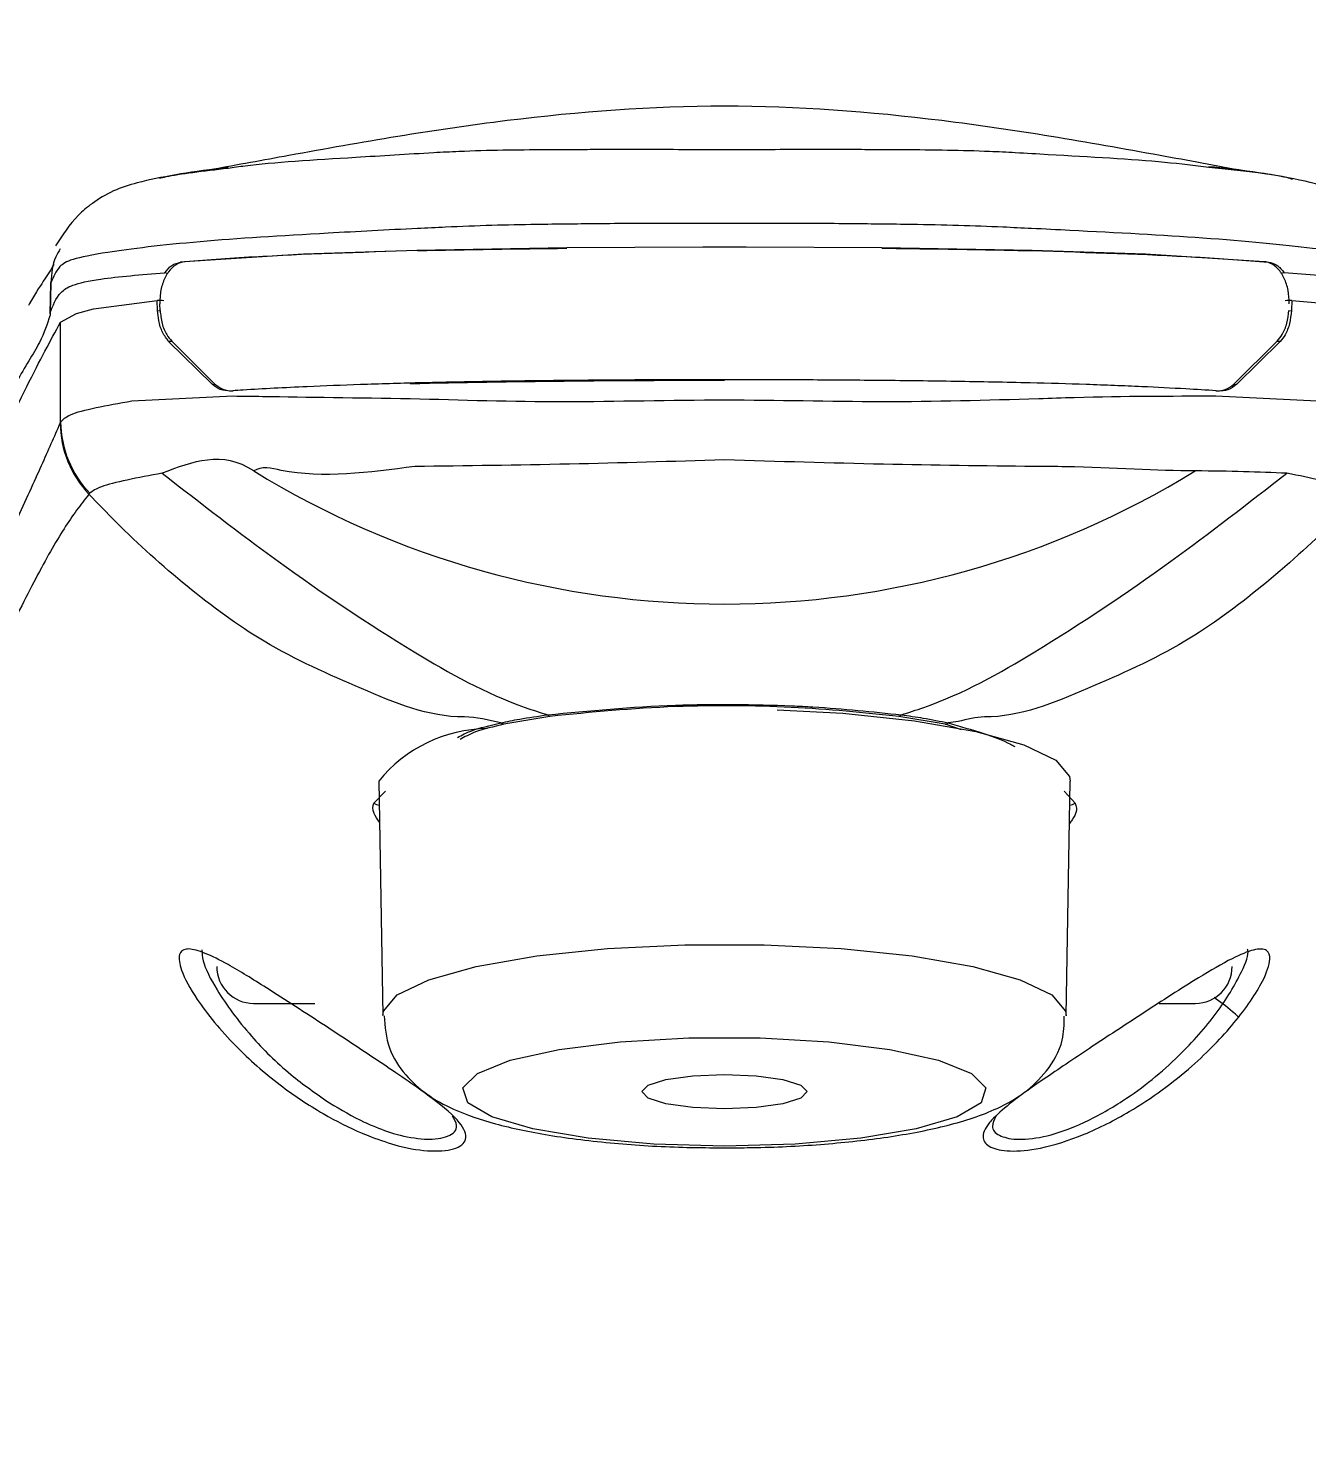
# Model space of a CAD drawing. Header units: inches. Extents: x 4.3 to 18.3, y 1.7 to 16.3.
# Drawn here: x 5.271 to 5.754, y 14.28 to 14.814 of the extents above; entities that cross this region are included whole.
import ezdxf

# ---------------------------------------------------------------- set-up
doc = ezdxf.new("R2010")
doc.units = ezdxf.units.IN
doc.header["$MEASUREMENT"] = 0
doc.header["$PDSIZE"] = -1
doc.layers.add('Dim', color=1, linetype='Continuous')
doc.layers.add('Object', color=4, linetype='Continuous')
doc.styles.get("Standard").update_dxf_attribs({"font": 'romans.shx'})
doc.dimstyles.get("Standard").update_dxf_attribs({"dimtxt": 0.125, "dimasz": 0.18, "dimexe": 0.06, "dimexo": 0.0625, "dimgap": 0.09, "dimtad": 0, "dimtih": 1, "dimtoh": 1, "dimdec": 4, "dimlfac": 2, "dimzin": 4, "dimdsep": 46, "dimlunit": 5, "dimtxsty": 'Standard', "dimcen": 0.09, "dimadec": 0, "dimazin": 1, "dimtfac": 1, "dimtdec": 4, "dimtofl": 0, "dimtmove": 0, "dimatfit": 0, "dimfxl": 0, "dimfrac": 2, "dimtolj": 1, "dimtzin": 0, "dimarcsym": 0})

# ---------------------------------------------------------------- blocks, each defined once
blk = doc.blocks.new('*D21')
at = {"layer": 'Defpoints', "color": 0}
for p in [(4.83915794151013, 15.98488245735655), (4.83915794151013, 13.9653347213156), (6.229041898785383, 13.96533648129527)]:
    blk.add_point(p, dxfattribs=at)
at = {"layer": 'Dim', "color": 0, "lineweight": -2}
for p, q in [((4.83915794151013, 14.0278347213156), (4.83915794151013, 16.04488245735655)), ((6.229041898785383, 14.02783648129527), (6.229041898785383, 16.04488245735655)), ((5.01915794151013, 15.98488245735655), (5.031310036335008, 15.98488245735655)), ((6.049041898785383, 15.98488245735655), (6.044643369668342, 15.98488245735655))]:
    blk.add_line(p, q, dxfattribs=at)
at = {"layer": 'Dim', "color": 0}
for points in [[(5.01915794151013, 16.01488245735655), (5.01915794151013, 15.95488245735655), (4.83915794151013, 15.98488245735655)], [(6.049041898785383, 16.01488245735655), (6.049041898785383, 15.95488245735655), (6.229041898785383, 15.98488245735655)]]:
    blk.add_solid(points, dxfattribs=at)
at = {"layer": 'Dim', "color": 0, "insert": (5.537976703001675, 15.98488245735655), "char_height": 0.125, "attachment_point": 5}
blk.add_mtext('\\A1;2 3/4\\P [70mm]', dxfattribs=at)

msp = doc.modelspace()

# ---------------------------------------------------------------- linework, layer by layer
at = {"layer": 'Object', "color": 4, "linetype": 'Continuous', "lineweight": 15}
for p, q in [((5.417966121735304, 14.73790830314632), (5.417965095080504, 14.73795523593748)), ((5.474456849149604, 14.73958321713091), (5.474456849149604, 14.73957735053201)), ((5.525765756424732, 14.73978561479279), (5.525765756424732, 14.73978972141202)), ((5.542067274774865, 14.73978561479279), (5.542067274774865, 14.73978972141202)), ((5.593296762967441, 14.73958439045068), (5.593296762967441, 14.73957852385179)), ((5.649914208917878, 14.73795288929793), (5.64991318226307, 14.73790536984687)), ((5.37495544526498, 14.72823193492855), (5.330017444392595, 14.7254018876215)), ((5.417706524734193, 14.7296903714139), (5.37495544526498, 14.72823193492855)), ((5.474341790478775, 14.730603214202), (5.417706524734193, 14.7296903714139)), ((5.525732683473457, 14.73090182408577), (5.474341790478775, 14.730603214202)), ((5.542095507782051, 14.73090182408577), (5.525732683473457, 14.73090182408577)), ((5.593406981694187, 14.73060380086189), (5.542095507782051, 14.73090182408577)), ((5.650168672644959, 14.72968978475402), (5.593406981694187, 14.73060380086189)), ((5.69286709938909, 14.72823252158844), (5.650168672644959, 14.72968978475402)), ((5.737801140307212, 14.72540247428139), (5.69286709938909, 14.72823252158844)), ((5.279263297375508, 14.7057112350896), (5.27946466838258, 14.71725142177638)), ((5.279507787884462, 14.7174403262608), (5.279309936836725, 14.70610195057602)), ((5.27946466838258, 14.71725142177638), (5.279464815047554, 14.71725963501483)), ((5.279507787884462, 14.7174403262608), (5.279509987859043, 14.7175752580354)), ((5.279746998454414, 14.72084002032058), (5.279748318439161, 14.7208499935387)), ((5.27981695764624, 14.72132636136899), (5.279823850899945, 14.72137212084038)), ((5.323660397829741, 14.72099431187153), (5.322504091187497, 14.72121900260921)), ((5.745322413420823, 14.72121900260921), (5.744077154472826, 14.72097729873473)), ((5.279263297375508, 14.7057112350896), (5.279257577441584, 14.70565726237976)), ((5.283172945544251, 14.70252039195049), (5.289169342940021, 14.70590307287348)), ((5.289169342940021, 14.70590307287348), (5.295576695588402, 14.7076202263701)), ((5.295576695588402, 14.7076202263701), (5.319654684104094, 14.71080226961087)), ((5.319812495614372, 14.70694146087793), (5.319654684104094, 14.71080226961087)), ((5.319812495614372, 14.70694146087793), (5.320811724071199, 14.70686578175218)), ((5.320787377685782, 14.70702769988169), (5.320693658768434, 14.70954857742696)), ((5.747017053844189, 14.70686636841207), (5.748014082326435, 14.70694146087793)), ((5.748171893836712, 14.71080226961087), (5.748014082326435, 14.70694146087793)), ((5.325050488437967, 14.69523759608197), (5.323988927367878, 14.69531796848683)), ((5.340437844015256, 14.67912146225692), (5.323988927367878, 14.69531796848683)), ((5.325169433730565, 14.69538836767358), (5.341479898644018, 14.67920242132168)), ((5.726335386093922, 14.67920242132168), (5.742657290875215, 14.69538895433347)), ((5.743837650572928, 14.69531796848683), (5.727388660593064, 14.67912146225692)), ((5.743837650572928, 14.69531796848683), (5.742777556152568, 14.69523759608197)), ((5.340437844015256, 14.67912146225692), (5.341756362116953, 14.6790223167356)), ((5.72604476945115, 14.67901997009604), (5.727388660593064, 14.67912146225692)), ((5.310087141295824, 14.67281369512479), (5.348322406265453, 14.67470156664927)), ((5.346995528260322, 14.67665221078193), (5.347178419480883, 14.67663813094458)), ((5.348180581237159, 14.6766481041627), (5.348392952117166, 14.67663226434568)), ((5.719428199219664, 14.67663226434568), (5.719630596881544, 14.67664751750281)), ((5.719504465005301, 14.67470156664927), (5.757739949972382, 14.67281428178468)), ((5.720642805188433, 14.67663871760447), (5.720816823178161, 14.67665162412204)), ((5.283037720439715, 14.66443560524253), (5.283203598523471, 14.66486914690089)), ((5.294212711345267, 14.63800833719925), (5.293875381908791, 14.63766103454466)), ((5.468013930245419, 14.55371587095302), (5.45061931785613, 14.55074678525215)), ((5.617207553414616, 14.55074678525215), (5.599812941025334, 14.55371587095302)), ((5.623404148497691, 14.54857555700103), (5.617207553414616, 14.55074678525215)), ((5.40152659164616, 14.52086878373871), (5.405931234096691, 14.52541363790283)), ((5.403338784044891, 14.52925450019952), (5.404918952457322, 14.44071050973393)), ((5.662268606198822, 14.52543241101929), (5.666300426289567, 14.52086937039859)), ((5.662907992145918, 14.44071050973393), (5.664488087225863, 14.52925450019952)), ((5.35608010331454, 14.44532341644523), (5.379185996393289, 14.44532341644523)), ((5.698093212349917, 14.44532341644523), (5.711746767956214, 14.44532341644523)), ((5.529653184850154, 14.39080511291199), (5.533913435635377, 14.39073882034448)), ((5.533913435635377, 14.39073882034448), (5.537477321131732, 14.39078692645542))]:
    msp.add_line(p, q, dxfattribs=at)
at = {"layer": 'Object', "color": 4, "linetype": 'Continuous', "lineweight": 15, "flags": 128}
for points in [[(5.553837872133251, 14.55618512242801), (5.578572919725204, 14.55486631099637), (5.605665826745629, 14.5520368503492), (5.628890591784497, 14.54798537715217), (5.646995135972588, 14.54292895556438), (5.659003403918717, 14.53714155575425), (5.664268016434804, 14.53093352080334), (5.664488087225855, 14.52925450019952)], [(5.404919539117209, 14.44068176339934), (5.405136309946386, 14.4423689972416), (5.41033719653197, 14.44850193972666), (5.422200046157982, 14.45421952700994), (5.440085546209829, 14.45921434930933), (5.463029301161612, 14.46321712973553), (5.489794411968766, 14.46601197744921), (5.51893798863302, 14.46744812085876), (5.548888882637733, 14.46744812085876), (5.57803245930198, 14.46601197744921), (5.604797570109142, 14.46321712973553), (5.627741325060924, 14.45921434930933), (5.645626751780284, 14.45421952700994), (5.657489674738784, 14.44850193972666), (5.662690634656848, 14.4423689972416), (5.662906598828684, 14.44065125708508)], [(5.533913435635377, 14.39139411944107), (5.507203544190318, 14.39215736395734), (5.482474583194723, 14.39439077815675), (5.461560671460681, 14.39792833729057), (5.446012864403606, 14.40250780438817), (5.436984168703873, 14.40778950337354), (5.435144256625364, 14.41338213210034), (5.440629526592389, 14.41887033536682), (5.453033423301513, 14.42384755786952), (5.471435697383541, 14.42794420387805), (5.494471704602951, 14.43085638356963), (5.520432944696495, 14.43236879276482), (5.547393926574259, 14.43236879276482), (5.573355166667803, 14.43085638356963), (5.596391100554726, 14.42794420387805), (5.614793447969241, 14.42384755786952), (5.627197271345878, 14.41887033536682), (5.63268261464539, 14.41338213210034), (5.630842775899367, 14.40778950337354), (5.621814080199627, 14.40250780438817), (5.606266199810072, 14.39792833729057), (5.585352214743544, 14.39439077815675), (5.560623327080428, 14.39215736395734), (5.533913435635377, 14.39139411944107)], [(5.533913435635377, 14.40548041004838), (5.52195459378494, 14.40597496433524), (5.51181630423666, 14.40738294807009), (5.505042215824837, 14.40949081705315), (5.502663456637798, 14.41197766832483), (5.505042215824837, 14.41446393293662), (5.51181630423666, 14.41657180191967), (5.52195459378494, 14.41798037231441), (5.533913435635377, 14.41847492660128), (5.545872277485813, 14.41798037231441), (5.556010493701606, 14.41657180191967), (5.562784655445917, 14.41446393293662), (5.565163414632949, 14.41197766832483), (5.562784655445917, 14.40949081705315), (5.556010493701606, 14.40738294807009), (5.545872277485813, 14.40597496433524), (5.533913435635377, 14.40548041004838)]]:
    msp.add_lwpolyline(points, dxfattribs=at)
at = {"layer": 'Object', "color": 4, "linetype": 'Continuous', "lineweight": 15}
for centre, radius, start, end in [((5.322256777243915, 14.66472978697872), 0.03922016011575207, 180.4297669846188, 223.6439196774294), ((5.322311739366619, 14.66521143380212), 0.03910963871643237, 180.5014581019225, 224.0718512339526), ((5.533913427779275, 14.93579697269137), 0.3396686158387734, 238.4394132288833, 301.5605987998256), ((5.451287669355352, 14.55409354831499), 0.003412845839660771, 237.0339828293573, 258.7065481081441), ((5.46881941201913, 14.55587051788123), 0.002300283520142399, 223.4136277212688, 249.5025127799782), ((5.599007459251617, 14.55587051788124), 0.002300283520150836, 290.4974872200856, 316.5863722786803), ((5.616538686861475, 14.55409481485383), 0.003414188729359806, 281.2977656109977, 302.9617034514784), ((5.445032968881165, 14.49536457009151), 0.05373018157318508, 90.84674006126903, 140.8950469557476), ((5.404205847618684, 14.52523286546295), 0.005120900493286763, 238.4528420500673, 262.090222159469), ((5.663618590805264, 14.52523651331842), 0.005124858909964542, 277.9319179985234, 301.5538286731966), ((5.356080094445943, 14.45924033865866), 0.0139166666666668, 180, 269.9999999999972), ((5.711746761112607, 14.45924033865866), 0.01391666666666769, 270.0000000000008, 0)]:
    msp.add_arc(centre, radius, start, end, dxfattribs=at)
for centre, major_axis, ratio, start_param, end_param in [((5.345620832883625, 13.1583682119478), (1.144162752878845, -1.137021114872256), 0.9272556228753159, 2.330425738893987, 2.332036474933041), ((5.722204351381748, 13.1583682119478), (1.14423598621568, 1.136958216880825), 0.9272551850222908, 0.8096151454124396, 0.8112263597734165)]:
    msp.add_ellipse(centre, major_axis=major_axis, ratio=ratio, start_param=start_param, end_param=end_param, dxfattribs=at)
for points, knots in [([(5.730124255657906, 14.75967455836735), (5.719549567351528, 14.76163143888614), (5.681585447662471, 14.76865682290506), (5.616744281473359, 14.77991299382294), (5.53391346445801, 14.78620696346654), (5.45108274344809, 14.77991151795019), (5.387119875284057, 14.7688136618725), (5.350034244290825, 14.76195294544421), (5.340337818504089, 14.7601591394361)], [0, 0, 0, 0, 0.0820643335407533, 0.2946186299283446, 0.5034081801925634, 0.7121975197970345, 0.9247510338698056, 1, 1, 1, 1]), ([(5.346463134410584, 14.76076750574153), (5.348523525278509, 14.76106780753791), (5.360044282670103, 14.76274695696253), (5.388228742287076, 14.76447950067033), (5.414248135396512, 14.76605561222038), (5.42411783733683, 14.7666534644131)], [0, 0, 0, 0, 0.1190815354721711, 0.6658491363712657, 1, 1, 1, 1]), ([(5.42411783733683, 14.7666534644131), (5.427291599734183, 14.76681844817254), (5.435956954643331, 14.76726890496507), (5.449906404075882, 14.76763600915665), (5.464414648589184, 14.76776099572108), (5.473428797166221, 14.76779295796185), (5.477012339628359, 14.76780566443612)], [0, 0, 0, 0, 0.1828563327850089, 0.4992544565679657, 0.8009304037670193, 1, 1, 1, 1]), ([(5.477012339628359, 14.76780566443612), (5.480340026323091, 14.76782782143405), (5.488353561676753, 14.7678811785865), (5.50154694218304, 14.76790559580166), (5.514762713884529, 14.76785443774572), (5.523274971942236, 14.76775884610303), (5.526628586457242, 14.76772118541203)], [0, 0, 0, 0, 0.2021561970281298, 0.4868204192458613, 0.7978202165445096, 1, 1, 1, 1]), ([(5.526628586457242, 14.76772118541203), (5.527458316126143, 14.76771992294604), (5.529904734118809, 14.76771620062582), (5.533840904243746, 14.76771395296862), (5.537869997511848, 14.76771573119299), (5.540281270397735, 14.7677196759654), (5.541203931414948, 14.76772118541203)], [0, 0, 0, 0, 0.1708079753102118, 0.5036190939681491, 0.810062430360005, 0.9999999999999999, 0.9999999999999999, 0.9999999999999999, 0.9999999999999999]), ([(5.541203931414948, 14.76772118541203), (5.544506823206802, 14.76775834373227), (5.552980831294917, 14.76785367834393), (5.56613497157133, 14.7679057272649), (5.579353762091586, 14.76788132460024), (5.587380466131947, 14.76782842361936), (5.590744719115541, 14.76780625109601)], [0, 0, 0, 0, 0.1994262156655967, 0.5116544746332516, 0.7953184915654168, 1, 1, 1, 1]), ([(5.590744719115541, 14.76780625109601), (5.594255948111766, 14.76779356491951), (5.603493329023763, 14.76776018998308), (5.617974765627388, 14.76763531338965), (5.63203001103156, 14.7672601916259), (5.64051898893814, 14.76681928713847), (5.643756846714915, 14.76665111777354)], [0, 0, 0, 0, 0.1945987239368943, 0.5119525214465613, 0.8138494008040729, 1, 1, 1, 1]), ([(5.643756846714915, 14.76665111777354), (5.647896437045716, 14.76641623948942), (5.66787332365206, 14.76528276093885), (5.69567528969084, 14.76374226960553), (5.711567761463101, 14.76180165207504), (5.716846675708311, 14.76115704790817)], [0, 0, 0, 0, 0.1486176805245166, 0.7172010547634067, 1, 1, 1, 1]), ([(5.3464566811518, 14.76095641022595), (5.34581100079167, 14.76089044680315), (5.33774942569633, 14.76006686733665), (5.325752554462838, 14.75812656407602), (5.313514248883493, 14.75576080014825), (5.302740202552997, 14.75236973666809), (5.294663351402221, 14.74729210524979), (5.287582080118881, 14.74116861789012), (5.283866181484761, 14.73540573487813), (5.281257501004958, 14.73136000545948)], [0, 0, 0, 0, 0.01395250944343984, 0.1742026079657413, 0.3457840408774971, 0.4617369539000014, 0.5861003700038856, 0.7094291336544817, 1, 1, 1, 1]), ([(5.32048099455848, 14.75691315026737), (5.321290898837795, 14.75712356081526), (5.326089871075268, 14.75837031849217), (5.337215300972765, 14.75967937430002), (5.346463134410584, 14.76076750574153)], [0, 0, 0, 0, 0.1687661939337955, 0.9999999999999999, 0.9999999999999999, 0.9999999999999999, 0.9999999999999999]), ([(5.716846675708311, 14.76115704790817), (5.723329989299252, 14.76048605154602), (5.735161442902815, 14.7592615446306), (5.745495605930159, 14.7575907672946), (5.747794102462855, 14.75680271652686), (5.748483263573078, 14.75656643427266)], [0, 0, 0, 0, 0.4591038117248171, 0.8378224146412181, 0.9999999999999999, 0.9999999999999999, 0.9999999999999999, 0.9999999999999999]), ([(5.786850527017847, 14.72677056514375), (5.786869525670603, 14.72671031264063), (5.786924254986509, 14.72653674358181), (5.785061886031187, 14.73353626112485), (5.778085718620218, 14.74420414096764), (5.767318092655458, 14.75152038373868), (5.756201204896527, 14.75541680101441), (5.741650363074868, 14.75814138147492), (5.727450267743912, 14.76023247613784), (5.718252857840845, 14.76113106530891), (5.716852028979801, 14.76126792662729)], [0, 0, 0, 0, 0.06310092335508197, 0.1817744875387506, 0.3044387851378425, 0.4475984527145347, 0.5973587327545244, 0.8019811358223277, 0.9698403634399552, 1, 1, 1, 1]), ([(5.417965095080504, 14.73795523593748), (5.406552992732522, 14.73736042291288), (5.37645798346373, 14.73579183345034), (5.33303342812232, 14.73310393510551), (5.301101645616058, 14.72922091043058), (5.286374372194523, 14.72621477295704), (5.282009870936136, 14.7233027656674), (5.28045597260467, 14.71966194534925), (5.279507787884462, 14.7174403262608)], [0, 0, 0, 0, 0.1164276638166008, 0.3070329650808054, 0.5034608225049638, 0.6421230534942619, 0.7816244180718336, 1, 1, 1, 1]), ([(5.474456849149604, 14.73958321713091), (5.470616765330561, 14.73954081062859), (5.461114567779845, 14.73943587673094), (5.445790054558138, 14.73913038987071), (5.430793208593187, 14.73857919051139), (5.421501053703942, 14.73809318855486), (5.417966121735304, 14.73790830314632)], [0, 0, 0, 0, 0.2013027648743916, 0.4981189811161085, 0.8090738607728263, 1, 1, 1, 1]), ([(5.525765756424725, 14.73978561479279), (5.522265096066533, 14.73980976929268), (5.513556068534186, 14.73986986144189), (5.500004310243511, 14.73983611621411), (5.486395449945128, 14.73972932826721), (5.47801293612293, 14.7396226193247), (5.474456849149604, 14.73957735053201)], [0, 0, 0, 0, 0.204311263533084, 0.508290504422544, 0.7914036565914552, 1, 1, 1, 1]), ([(5.542067274774865, 14.73978972141202), (5.540930643232848, 14.73979010733468), (5.538232473167142, 14.73979102344947), (5.533837729573065, 14.73979265811926), (5.529540314620135, 14.73979115654663), (5.526805054277901, 14.73979011656616), (5.525765756424725, 14.73978972141202)], [0, 0, 0, 0, 0.2091919090118516, 0.4965860316373922, 0.8087212948257073, 0.9999999999999999, 0.9999999999999999, 0.9999999999999999, 0.9999999999999999]), ([(5.593296762967441, 14.73957852385179), (5.589703620852056, 14.73962400435244), (5.58130838061323, 14.73973026781682), (5.567674545507927, 14.73983709751088), (5.554186327642832, 14.73986924159773), (5.5455164918856, 14.73980941591072), (5.542067274774865, 14.73978561479279)], [0, 0, 0, 0, 0.2110928936925927, 0.4932105378382279, 0.7983783161094254, 1, 1, 1, 1]), ([(5.64991318226307, 14.73790536984687), (5.646313725016512, 14.73809400652815), (5.637205443292878, 14.73857134405955), (5.622093029248745, 14.7391272973729), (5.606791739189703, 14.73943493163816), (5.597057519721915, 14.73954273952596), (5.593296762967441, 14.73958439045068)], [0, 0, 0, 0, 0.1939919768256099, 0.4908888913015477, 0.8033080056238282, 1, 1, 1, 1]), ([(5.788327516622203, 14.71742741974323), (5.788147891592807, 14.71772719248627), (5.786402231862738, 14.72064049030141), (5.786203676241342, 14.72391778496544), (5.779726696306554, 14.72658272445473), (5.770008836253055, 14.72850077950477), (5.75107309128591, 14.73120646907235), (5.717629950965318, 14.73442604380718), (5.677790645808003, 14.73653429771666), (5.654749548054454, 14.73770682587817), (5.649914208917878, 14.73795288929793)], [0, 0, 0, 0, 0.02811337873621651, 0.2732157834652532, 0.3790598941625379, 0.4846646285279632, 0.5698482100031075, 0.7669996963984552, 0.9511032200422985, 1, 1, 1, 1]), ([(5.283085826550654, 14.73029345778033), (5.282453585546996, 14.72930308608431), (5.280037348128253, 14.72551817947984), (5.2797339774908, 14.72094891387047), (5.279509987859051, 14.7175752580354)], [0, 0, 0, 0, 0.2616634436483442, 1, 1, 1, 1]), ([(5.417922708903482, 14.72958711927335), (5.396148787030796, 14.72890791504115), (5.362579954077987, 14.72786078657505), (5.337383000923865, 14.72591879669599), (5.328529674912772, 14.72523644953266)], [0, 0, 0, 0, 0.6486350569081459, 0.9999999999999999, 0.9999999999999999, 0.9999999999999999, 0.9999999999999999]), ([(5.417922708903482, 14.72958711927335), (5.422621947305586, 14.72968721556477), (5.432023609318989, 14.72988747599426), (5.450817574766575, 14.73021373305421), (5.465041751247753, 14.73038187062891), (5.474436536050931, 14.73049292214277)], [0, 0, 0, 0, 0.2533357080814448, 0.5068431306323005, 0.9999999999999999, 0.9999999999999999, 0.9999999999999999, 0.9999999999999999]), ([(5.593317002733635, 14.73049350880266), (5.59811753477306, 14.73044032626096), (5.607720499585326, 14.73033394012036), (5.626709463173206, 14.73006128010182), (5.640676447131739, 14.72977534468771), (5.649956595094892, 14.72958535929368)], [0, 0, 0, 0, 0.2511789519505161, 0.5024573562580016, 1, 1, 1, 1]), ([(5.649956595094892, 14.72958535929368), (5.671734490668449, 14.72890604492207), (5.705282263064653, 14.72785959468782), (5.730462909457572, 14.72591773145915), (5.739297269690468, 14.72523644953266)], [0, 0, 0, 0, 0.6491607048108856, 1, 1, 1, 1]), ([(5.28052373614814, 14.72407075633217), (5.280575670816781, 14.72420103108323), (5.280780801670645, 14.72471558853819), (5.278748643250324, 14.72098931451301), (5.275085764244722, 14.71582818242624), (5.272056832668362, 14.71068322857685), (5.271005472770597, 14.70889738494959)], [0, 0, 0, 0, 0.1026302014442913, 0.4053673857177972, 0.7935995354151323, 1, 1, 1, 1]), ([(5.330024190981327, 14.7254018876215), (5.32891571153079, 14.72513866959871), (5.326698848406714, 14.7246122562962), (5.323827648283348, 14.72175874499376), (5.321732216454386, 14.7177418308634), (5.320714894324638, 14.71342397904139), (5.320699630040387, 14.71063830998468), (5.320693658768434, 14.70954857742696)], [0, 0, 0, 0, 0.2152260355714551, 0.4304334747632097, 0.6459745078837622, 0.8615079188628421, 1, 1, 1, 1]), ([(5.322504091187497, 14.72121900260921), (5.323359006789161, 14.72227918689611), (5.325104213817127, 14.72444342517278), (5.327372528096902, 14.72496855987129), (5.328529674912772, 14.72523644953266)], [0, 0, 0, 0, 0.4898648629992112, 1, 1, 1, 1]), ([(5.747134972481987, 14.70954975074674), (5.747135242595704, 14.70955718159016), (5.747196379119764, 14.71123905081051), (5.746941355567976, 14.71465693896), (5.745466912727217, 14.71928328502533), (5.74306134497013, 14.72289713338732), (5.740349976529458, 14.72492841277661), (5.738519901820069, 14.72526818389358), (5.737799746989978, 14.7254018876215)], [0, 0, 0, 0, 0.0009488467667085278, 0.2147584172590005, 0.4292977280489129, 0.6445230265480472, 0.8601158422084789, 1, 1, 1, 1]), ([(5.739297269690468, 14.72523644953266), (5.740401098906403, 14.72498871469531), (5.742669461796297, 14.72447962098459), (5.744422458690273, 14.7223250947461), (5.745322413420823, 14.72121900260921)], [0, 0, 0, 0, 0.4866193239442834, 1, 1, 1, 1]), ([(5.279309936836718, 14.70610195057602), (5.280283223434665, 14.70883014217177), (5.281668307407926, 14.7127126311151), (5.286767751027206, 14.71662453069461), (5.298372344104116, 14.71924986259651), (5.313683404691361, 14.72049923844713), (5.322504091187497, 14.72121900260921)], [0, 0, 0, 0, 0.4085497607727526, 0.581407087198125, 0.7588490469168779, 0.9999999999999999, 0.9999999999999999, 0.9999999999999999, 0.9999999999999999]), ([(5.279509987859051, 14.7175752580354), (5.279508722915189, 14.71756532310098), (5.279504023550082, 14.71752841404472), (5.279495452638912, 14.71746181678789), (5.279483838365763, 14.717378976219), (5.279473604268034, 14.71730843877924), (5.27946693669444, 14.71726589514273), (5.27946466838258, 14.71725142177638)], [0, 0, 0, 0, 0.09493141217455388, 0.3526776008067514, 0.6101530936512538, 0.8673738880866132, 1, 1, 1, 1]), ([(5.788525367669941, 14.70608669741889), (5.787549418310178, 14.70881880185051), (5.786160462294085, 14.71270709057053), (5.781063485458503, 14.71662502407784), (5.769447081200894, 14.71925014874192), (5.75413521976995, 14.72049977496967), (5.745322413420823, 14.72121900260921)], [0, 0, 0, 0, 0.4087139603293103, 0.5816753793425141, 0.7592315023518279, 1, 1, 1, 1]), ([(5.279257577441584, 14.70565726237976), (5.279250780216124, 14.70559195669293), (5.279237185630564, 14.70546134402561), (5.279212210155379, 14.70524842331212), (5.279192554303116, 14.70510144020473), (5.279181604985887, 14.70501956307985)], [0, 0, 0, 0, 0.3069704752455286, 0.6139470314017141, 1, 1, 1, 1]), ([(5.279309936836718, 14.70610195057602), (5.279306511907762, 14.70607008031391), (5.279299519750381, 14.70600501563925), (5.279284419224382, 14.70587508738789), (5.279271703316915, 14.70577644400328), (5.279263297375508, 14.7057112350896)], [0, 0, 0, 0, 0.2455234099393481, 0.5012478633761408, 1, 1, 1, 1]), ([(5.323988927367878, 14.69531796848683), (5.323169821388852, 14.69638537033913), (5.321531485602726, 14.69852033540786), (5.32017867326666, 14.70276661425235), (5.319922653519093, 14.70568553399673), (5.319812495614372, 14.70694146087793)], [0, 0, 0, 0, 0.3629123609366438, 0.7258795850358345, 1, 1, 1, 1]), ([(5.320787377685782, 14.70702769988169), (5.320960247386829, 14.70535980565319), (5.321305990693226, 14.7020239795264), (5.322990183616952, 14.69798382619057), (5.324515890082765, 14.69616672965062), (5.325169433730565, 14.69538836767358)], [0, 0, 0, 0, 0.3637188610360482, 0.7274459367490019, 1, 1, 1, 1]), ([(5.742657290875215, 14.69538895433347), (5.743320143420341, 14.69617974195256), (5.744853754996335, 14.69800935104996), (5.7465289446504, 14.70205837429645), (5.746870985621598, 14.7053760411789), (5.747041326897119, 14.70702828654158)], [0, 0, 0, 0, 0.2764786896704424, 0.6396760819744851, 1, 1, 1, 1]), ([(5.748014082326435, 14.70694146087793), (5.747846224141618, 14.7052853700489), (5.74751052613999, 14.70197336960989), (5.745937891955364, 14.69793152969915), (5.744474316851793, 14.69611024232047), (5.743837650572928, 14.69531796848683)], [0, 0, 0, 0, 0.3610445097710841, 0.722049511960231, 0.9999999999999999, 0.9999999999999999, 0.9999999999999999, 0.9999999999999999]), ([(5.748171893836719, 14.71080226961087), (5.752128047889599, 14.71045633752412), (5.761701865438141, 14.709619188455), (5.768349558280036, 14.70835942331218), (5.772250249014839, 14.7076202263701)], [0, 0, 0, 0, 0.4132263888285095, 1, 1, 1, 1]), ([(5.06716096093313, 14.28870575903911), (5.088427773972704, 14.32493751046494), (5.130951076193526, 14.39738342481058), (5.183889473734197, 14.50001567590692), (5.223876748844795, 14.58125493158527), (5.252322033229738, 14.64093416575157), (5.271737564506417, 14.68154872957958), (5.279361419720011, 14.69553032905365), (5.283172945544251, 14.70252039195049)], [0, 0, 0, 0, 0.1867688230134025, 0.3734469801208551, 0.5600426151525228, 0.7067485040095819, 0.8533897065661589, 1, 1, 1, 1]), ([(5.279181604985887, 14.70501956307985), (5.278141487323623, 14.70180377504085), (5.276485835554475, 14.69668490690782), (5.271177520928028, 14.68806452032566), (5.268116326054908, 14.6828197205148), (5.266585430497969, 14.68019680983442)], [0, 0, 0, 0, 0.4579140145546925, 0.7289042151872713, 1, 1, 1, 1]), ([(5.283203598523471, 14.66486914690089), (5.283204436511852, 14.6701049607282), (5.283206445060173, 14.682654520301), (5.283172945195602, 14.69521674919833), (5.28317294554423, 14.70252000084391), (5.283172945544251, 14.70252039195049)], [0, 0, 0, 0, 0.4171979410805732, 0.9999687895572718, 1, 1, 1, 1]), ([(5.347256298581215, 14.67655775853972), (5.345969477096091, 14.67662187099791), (5.343510350064058, 14.67674439046222), (5.341429715902066, 14.6783540916973), (5.340437844015256, 14.67912146225692)], [0, 0, 0, 0, 0.5232838598272123, 1, 1, 1, 1]), ([(5.341479898644018, 14.67920242132168), (5.342452765483486, 14.6784351567846), (5.344489014434217, 14.67682924162215), (5.346914125319579, 14.67671024650487), (5.348180581237159, 14.6766481041627)], [0, 0, 0, 0, 0.4777740163452415, 1, 1, 1, 1]), ([(5.418494555630794, 14.67964417621849), (5.414764944977797, 14.67954593937527), (5.407305699022253, 14.67934946503956), (5.39303502551391, 14.67889757423155), (5.382931588580533, 14.67847930083625), (5.376294056467891, 14.6782045128496)], [0, 0, 0, 0, 0.2554204785909028, 0.5108426452940262, 1, 1, 1, 1]), ([(5.415224806736546, 14.679391912466), (5.434498516163764, 14.67976117436069), (5.473455012670684, 14.68050753560295), (5.513620038554038, 14.68063005021784), (5.533913435635377, 14.68069195078117)], [0, 0, 0, 0, 0.4947495579793348, 0.9999999999999999, 0.9999999999999999, 0.9999999999999999, 0.9999999999999999]), ([(5.474677873262983, 14.68054939242802), (5.469887356796619, 14.68049594599995), (5.460306199359863, 14.68038905175475), (5.441468931033398, 14.68011856332495), (5.427645095400607, 14.67983312142409), (5.418494555630794, 14.67964417621849)], [0, 0, 0, 0, 0.2526448543935573, 0.5052962749480275, 1, 1, 1, 1]), ([(5.525822442436549, 14.68084682899201), (5.52152817784669, 14.680829975905), (5.512939566280828, 14.68079626940766), (5.495868547651703, 14.68071609279691), (5.483134419998954, 14.68061591742078), (5.474677873262983, 14.68054939242802)], [0, 0, 0, 0, 0.2514456128593847, 0.5028960497418258, 0.9999999999999999, 0.9999999999999999, 0.9999999999999999, 0.9999999999999999]), ([(5.542005748818951, 14.68084682899201), (5.540641992161262, 14.68084839607482), (5.537914447205054, 14.6808515302768), (5.532519629307089, 14.68085302462853), (5.528489103735737, 14.68084929594783), (5.525822442436549, 14.68084682899201)], [0, 0, 0, 0, 0.252825744746282, 0.5056573553593254, 1, 1, 1, 1]), ([(5.593071412237379, 14.68054997908791), (5.588804184280988, 14.68058635506959), (5.580269950168493, 14.68065910514222), (5.563246324441891, 14.68076169683949), (5.550482161433806, 14.68081285556001), (5.542005748818951, 14.68084682899201)], [0, 0, 0, 0, 0.2514625265386646, 0.5029119826568943, 1, 1, 1, 1]), ([(5.649380201753438, 14.6796435895586), (5.644712561799757, 14.67974390319107), (5.635377375488616, 14.67994452844452), (5.616653467002706, 14.68027202129385), (5.602463845031657, 14.68043927203009), (5.593071412237379, 14.68054997908791)], [0, 0, 0, 0, 0.2526628105263273, 0.505320554619928, 1, 1, 1, 1]), ([(5.691528561518659, 14.67820509950949), (5.688095167051642, 14.67835164995316), (5.681228469320168, 14.67864474694765), (5.667304124873688, 14.67915228349786), (5.656486765607163, 14.67944879415198), (5.649380201753438, 14.6796435895586)], [0, 0, 0, 0, 0.255426025552019, 0.5108452661265787, 1, 1, 1, 1]), ([(5.719630596881551, 14.67664751750281), (5.720788175888082, 14.67669248349851), (5.723212461185213, 14.67678665452409), (5.725263633820063, 14.67837335766049), (5.726335386093915, 14.67920242132168)], [0, 0, 0, 0, 0.4774928956995507, 1, 1, 1, 1]), ([(5.727388660593064, 14.67912146225692), (5.726293080429407, 14.67828986352499), (5.724198656358581, 14.67670009359377), (5.721741815451999, 14.67660371980222), (5.720570132694618, 14.67655775853972)], [0, 0, 0, 0, 0.5230937606742582, 1, 1, 1, 1]), ([(5.376294056467891, 14.6782045128496), (5.372103706774055, 14.67800520298298), (5.363722874866859, 14.67760657694657), (5.354520232694988, 14.67706686554535), (5.34948782099989, 14.67673445299972), (5.348180581237159, 14.6766481041627)], [0, 0, 0, 0, 0.4253575409969905, 0.8507285338970528, 1, 1, 1, 1]), ([(5.348322406265453, 14.67470156664927), (5.351982980465586, 14.67464924520503), (5.371738594053085, 14.67436687359388), (5.395709403613338, 14.67402565273663), (5.415238593243949, 14.6737476576689)], [0, 0, 0, 0, 0.185292862908244, 0.9999999999999999, 0.9999999999999999, 0.9999999999999999, 0.9999999999999999]), ([(5.415238593243949, 14.6737476576689), (5.434497510413209, 14.67317703267064), (5.473440289523978, 14.67202319192936), (5.513659303112327, 14.67322729424473), (5.533913044528795, 14.67322729034698), (5.533913435635377, 14.6732272903469)], [0, 0, 0, 0, 0.4945391579661912, 0.999990239380516, 1, 1, 1, 1]), ([(5.533913435635377, 14.6732272903469), (5.533913826741959, 14.67322729034698), (5.553760842790894, 14.67322729423149), (5.593975345505541, 14.67203066438384), (5.632928922792061, 14.67317175691608), (5.652588498024258, 14.6737476576689)], [0, 0, 0, 0, 9.760660305529993e-06, 0.4953125050066191, 0.9999999999999999, 0.9999999999999999, 0.9999999999999999, 0.9999999999999999]), ([(5.652588498024258, 14.6737476576689), (5.657106692540566, 14.67389603960416), (5.681411737784344, 14.67469424110629), (5.702409824579426, 14.67469827921011), (5.719504465005301, 14.67470156664927)], [0, 0, 0, 0, 0.1858953345276545, 1, 1, 1, 1]), ([(5.719630596881551, 14.67664751750281), (5.715867857671071, 14.67689029135644), (5.707015904550261, 14.6774614238881), (5.69718220596711, 14.6779336212101), (5.691528561518659, 14.67820509950949)], [0, 0, 0, 0, 0.4250744619996379, 1, 1, 1, 1]), ([(5.283203598523478, 14.66486914690089), (5.284072459162999, 14.66580183887961), (5.286793067030288, 14.66872231774546), (5.300653329496896, 14.67115673791949), (5.310087141295824, 14.67281369512479)], [0, 0, 0, 0, 0.3193626872749887, 1, 1, 1, 1]), ([(4.871181944899448, 13.92330699349016), (4.875318625391522, 13.92935339434677), (4.883593348016149, 13.94144818630895), (4.902032042783119, 13.97009527675814), (4.926123396956356, 14.00812123990333), (4.965995388719165, 14.06917138866608), (5.018279758433962, 14.14853467218336), (5.078201219714494, 14.2490734817718), (5.132132161254688, 14.34859313714776), (5.181253266494764, 14.44623187374584), (5.223197444291841, 14.53384281250402), (5.250600865727307, 14.59298900507425), (5.266924855575674, 14.62847437663592), (5.276351821584228, 14.64912907284938), (5.280827358300911, 14.6593752565281), (5.283037720439715, 14.66443560524253)], [0, 0, 0, 0, 0.03532429560827064, 0.07066021865318142, 0.1235507790288482, 0.1764655370222808, 0.2813372638004054, 0.3857352441941967, 0.4899653244463845, 0.5941675052221161, 0.7104495825028432, 0.8267949962794205, 0.8849956096431317, 0.9432020411556764, 1, 1, 1, 1]), ([(5.356130849394987, 14.64636941394471), (5.356130556064961, 14.64636960950053), (5.344364951570149, 14.65421344509791), (5.332964244693507, 14.64987074024621), (5.321563822049569, 14.64552814366314)], [0, 0, 0, 0, 2.493114744792524e-05, 1, 1, 1, 1]), ([(5.416952813441128, 14.64805195450786), (5.399649387815039, 14.64577585187877), (5.378281105249144, 14.64296505561343), (5.35911329906083, 14.64835782708279), (5.356131142722788, 14.64636960950773), (5.356130849394987, 14.64636941394471)], [0, 0, 0, 0, 0.8097563190419551, 0.9999812874462344, 1, 1, 1, 1]), ([(5.533913435635377, 14.65053997909932), (5.514277229276246, 14.6499592015719), (5.47453496693457, 14.64878374983571), (5.436297550839811, 14.64829780131261), (5.416952813441128, 14.64805195450786)], [0, 0, 0, 0, 0.4940887911793031, 0.9999999999999999, 0.9999999999999999, 0.9999999999999999, 0.9999999999999999]), ([(5.650874277827079, 14.64805195450786), (5.632012390648676, 14.64828299350429), (5.593790229241264, 14.64875117623327), (5.554045115223978, 14.64993855066641), (5.533913435635377, 14.65053997909932)], [0, 0, 0, 0, 0.4934803915810972, 1, 1, 1, 1]), ([(5.711696021875767, 14.64637000060461), (5.711695728546147, 14.64637000060442), (5.697373159669283, 14.64636999156413), (5.67708499817639, 14.64798560935185), (5.654874503235611, 14.64804182904869), (5.650874277827079, 14.64805195450786)], [0, 0, 0, 0, 1.679170291089852e-05, 0.8198978343976122, 1, 1, 1, 1]), ([(5.321563822049569, 14.64552814366314), (5.312368368210151, 14.64381828635319), (5.298936239529773, 14.64132063655652), (5.295345332068322, 14.63880256954983), (5.294212711345267, 14.63800833719925)], [0, 0, 0, 0, 0.6845864909595791, 1, 1, 1, 1]), ([(5.321563822049569, 14.64552814366314), (5.336121301872481, 14.63422085908353), (5.36759129322089, 14.60977705753113), (5.412515932443526, 14.57989475949843), (5.446002001963386, 14.5609643092249), (5.464289543349423, 14.55519201512581), (5.467148460243401, 14.55428962432497)], [0, 0, 0, 0, 0.3105602671774111, 0.6713613235339717, 0.9486234565745351, 1, 1, 1, 1]), ([(5.600678411027346, 14.55428962432497), (5.603520942235363, 14.55518665267299), (5.621808789373276, 14.56095781791497), (5.655298642739758, 14.57988477390256), (5.700235489692083, 14.60977774551244), (5.731705849126556, 14.63422115987663), (5.746263342551131, 14.64552814366314)], [0, 0, 0, 0, 0.05108096544099707, 0.3286369855882009, 0.6894422928929208, 1, 1, 1, 1]), ([(5.746263342551131, 14.64552814366314), (5.735589430393887, 14.64594906903742), (5.724915281376063, 14.64637000375229), (5.711696315206133, 14.64637000060467), (5.711696021875767, 14.64637000060461)], [0, 0, 0, 0, 0.9999778098862954, 1, 1, 1, 1]), ([(5.773614233257973, 14.63800833719925), (5.77021609322999, 14.63951408441512), (5.765178845215893, 14.64174613551084), (5.750907275780321, 14.64459962520699), (5.746263342551131, 14.64552814366314)], [0, 0, 0, 0, 0.6746024850207306, 1, 1, 1, 1]), ([(5.293875381908791, 14.63766103454466), (5.290801583269364, 14.63365323486264), (5.284588107227968, 14.62555173888842), (5.274164285982053, 14.60679915614736), (5.257212130667462, 14.57318924851791), (5.229584025764822, 14.51597675493896), (5.187383353342909, 14.43082805371365), (5.137512037948092, 14.33580950845986), (5.082547973816098, 14.23921573579015), (5.021380409245516, 14.14165934477281), (4.968259416401914, 14.06427627131902), (4.927792780151243, 14.00417625902349), (4.903322645937976, 13.9666982576263), (4.88454209461247, 13.93858043240461), (4.876074463814504, 13.9268381486362), (4.87184135061527, 13.92096798051064)], [0, 0, 0, 0, 0.05673702234077497, 0.1146900530350252, 0.1726386722150572, 0.2885844649891216, 0.404610556211354, 0.5092655437753068, 0.6139470061846823, 0.7176328126901921, 0.8226845202173276, 0.8757020630725353, 0.9286947196886358, 0.9643532730154002, 1, 1, 1, 1]), ([(5.435690730312452, 14.55347827369776), (5.435690339205564, 14.55347827369631), (5.421990075897668, 14.55347822308434), (5.396826091834718, 14.56409156067334), (5.361329526258949, 14.57965644154469), (5.330528467349531, 14.60248328393203), (5.308954080340911, 14.62184174314297), (5.29726188027459, 14.63410820770611), (5.293875381908791, 14.63766103454466)], [0, 0, 0, 0, 7.055804661974208e-06, 0.2471610311263023, 0.493023793555205, 0.7033101219174058, 0.9140675166711302, 1, 1, 1, 1]), ([(5.773951636026936, 14.63766103454466), (5.770565022424961, 14.63410820602691), (5.758872386697639, 14.62184169601367), (5.73730424398245, 14.60248323367212), (5.706473878331884, 14.57965660916226), (5.671103323242392, 14.56409153735455), (5.645615527872017, 14.55347822222575), (5.63213653206509, 14.55347827369626), (5.632136140958302, 14.55347827369776)], [0, 0, 0, 0, 0.08593249542482413, 0.2966908789228609, 0.5069789233043145, 0.7528403904558609, 0.9999928284122281, 0.9999999999999999, 0.9999999999999999, 0.9999999999999999, 0.9999999999999999]), ([(5.467148460243401, 14.55428962432497), (5.482877344012245, 14.55581378390062), (5.512064860925065, 14.55864211132972), (5.547804047796426, 14.55826924693299), (5.576515896505029, 14.55685401487466), (5.589815385296923, 14.55544252753371), (5.600678411027346, 14.55428962432497)], [0, 0, 0, 0, 0.3674133620625495, 0.6817955982636356, 0.7400905660595886, 1, 1, 1, 1]), ([(5.599812941025334, 14.55371587095302), (5.586567662281468, 14.5550561286766), (5.560213668792812, 14.55772282554295), (5.512263375048676, 14.55802963522448), (5.483511105792203, 14.55522665063578), (5.468013930245419, 14.55371587095302)], [0, 0, 0, 0, 0.3177847679447121, 0.6322930507659681, 1, 1, 1, 1]), ([(5.433105613509269, 14.54576369615055), (5.434693891530031, 14.54663426534174), (5.43839513957839, 14.54866299864772), (5.445420154697523, 14.55029723784655), (5.449430598254992, 14.55123019300111)], [0, 0, 0, 0, 0.4291195834518778, 1, 1, 1, 1]), ([(5.449430598254992, 14.55123019300111), (5.444836994983966, 14.55235420517862), (5.440243046339077, 14.5534783018659), (5.435691072530638, 14.55347827369987), (5.435690730312452, 14.55347827369776)], [0, 0, 0, 0, 0.9999248198244415, 1, 1, 1, 1]), ([(5.449430598254992, 14.55123019300111), (5.451760778120949, 14.55173212167041), (5.457115760261523, 14.5528856030386), (5.463527014604452, 14.55378282288829), (5.467148460243401, 14.55428962432497)], [0, 0, 0, 0, 0.4351424159390604, 1, 1, 1, 1]), ([(5.600678411027346, 14.55428962432497), (5.6034805399362, 14.55390464899359), (5.609922210159375, 14.55301964897771), (5.615336948077356, 14.55187622636057), (5.618396273015762, 14.55123019300111)], [0, 0, 0, 0, 0.4350003666384678, 1, 1, 1, 1]), ([(5.632136140958302, 14.55347827369776), (5.632135774295655, 14.55347827370198), (5.628808314911552, 14.55347831197418), (5.624295589013997, 14.55204238956061), (5.619666749847113, 14.55140510767116), (5.618396273015762, 14.55123019300111)], [0, 0, 0, 0, 7.995074233752236e-05, 0.7255520855264378, 1, 1, 1, 1]), ([(5.618396273015762, 14.55123019300111), (5.627398359972908, 14.54867673961871), (5.63732391054036, 14.54586134461206), (5.64299868090314, 14.54263271136646), (5.64352665604077, 14.54233232245674)], [0, 0, 0, 0, 0.9069609686602461, 1, 1, 1, 1]), ([(5.45061931785613, 14.55074678525215), (5.446714369472559, 14.54981121033712), (5.439500146205788, 14.54808277614112), (5.4357694043576, 14.54593434423681), (5.434058055839913, 14.54494882556401)], [0, 0, 0, 0, 0.5412846593699625, 1, 1, 1, 1]), ([(5.403615834177721, 14.51373147952278), (5.402815455927239, 14.51487619950147), (5.400635904367803, 14.51799344589484), (5.40118140842285, 14.51975445505213), (5.40152659164616, 14.52086878373871)], [0, 0, 0, 0, 0.3672215263816129, 1, 1, 1, 1]), ([(5.66630042628956, 14.52086937039859), (5.666422790289559, 14.52061225014784), (5.667126326590228, 14.51913392784673), (5.66680962035791, 14.51665079800376), (5.664566130587104, 14.51372280067983), (5.66420238385966, 14.51324807177382)], [0, 0, 0, 0, 0.1499562082839105, 0.8621787130730625, 1, 1, 1, 1]), ([(5.400470457180049, 14.39492815861555), (5.399335612737289, 14.39538377426891), (5.393310000242991, 14.3978029281811), (5.381278505274629, 14.40389100365365), (5.364627846290155, 14.41505612612442), (5.347735283265862, 14.43006102485815), (5.334980304456906, 14.44558908214953), (5.328459041304569, 14.45758522035524), (5.327440994486565, 14.46406787941745), (5.329507444063857, 14.46578050135722), (5.332789739679221, 14.46592999584464), (5.337505753168443, 14.46462521435186), (5.347444872376101, 14.45957179013377), (5.362702118735399, 14.45018280528183), (5.382688303000982, 14.43712195100004), (5.404192911989256, 14.42296264489858), (5.422244984306055, 14.41066832096985), (5.433918995663753, 14.40124169386031), (5.437459643808864, 14.39448461131693), (5.433670039451783, 14.39030223915534), (5.424137181607939, 14.38908466906605), (5.412184207927723, 14.39076528179361), (5.403924381201136, 14.39370069009912), (5.400470457180049, 14.39492815861555)], [0, 0, 0, 0, 0.01022535033045626, 0.05429290252303232, 0.1066512581632605, 0.1698880262997123, 0.2452692551331466, 0.2996305509207961, 0.3405961799810348, 0.3753847049466591, 0.3819504197629155, 0.417056965581215, 0.4528754939476179, 0.5039075096433914, 0.575280928065692, 0.6416114749216285, 0.7095905686054267, 0.7710313895779095, 0.8263440505486452, 0.877556458730989, 0.9249535469981577, 0.9686186217579766, 1, 1, 1, 1]), ([(5.336582021891374, 14.4655309163398), (5.336615947652746, 14.46424017710028), (5.336713626368301, 14.46052389348714), (5.342624596139885, 14.44897123734889), (5.353734171366369, 14.43392252508919), (5.368693048049565, 14.41891893471453), (5.379737358018595, 14.41122055536059), (5.384713505872362, 14.4077519571406)], [0, 0, 0, 0, 0.1054644450363387, 0.3036521838453456, 0.5799795568175609, 0.8107546933448602, 0.9999999999999999, 0.9999999999999999, 0.9999999999999999, 0.9999999999999999]), ([(5.634782050392531, 14.40116611322084), (5.636846508655616, 14.40315979802367), (5.641595316026248, 14.40774580746533), (5.654622788350828, 14.41679114759597), (5.67209277003667, 14.42859335713941), (5.692519247097451, 14.44193764581625), (5.711257205287637, 14.45410407240576), (5.72530374446503, 14.46230198353751), (5.73424745416937, 14.46607521791234), (5.739135001454692, 14.46592249844878), (5.740487995204319, 14.46187655333446), (5.737248627367848, 14.45270538854894), (5.727318600424738, 14.43820144232055), (5.710357292781474, 14.42061985364644), (5.690208093049563, 14.40572394397863), (5.669713145541053, 14.39533879169014), (5.653537144042417, 14.39017939866685), (5.641257852153039, 14.38916277836626), (5.633693278472954, 14.39076754432433), (5.630728420444115, 14.39440464131507), (5.632296310938209, 14.39827402483533), (5.634440058414064, 14.40076821511163), (5.634782050392531, 14.40116611322084)], [0, 0, 0, 0, 0.04206337350073015, 0.0967570338842462, 0.1554887588848236, 0.2203623505669995, 0.2888671868764564, 0.3360942186848926, 0.3740578432648412, 0.4120424663074987, 0.446311944575721, 0.4945590121539085, 0.5652288254037106, 0.6339643857109121, 0.7134818904588694, 0.764400244794394, 0.8157680596694552, 0.8590108035341248, 0.9002232057507178, 0.9438454113910789, 0.9910416599553762, 1, 1, 1, 1]), ([(5.636363612122196, 14.40259697669138), (5.63574986467674, 14.4013285404776), (5.634306533190944, 14.39834559702323), (5.637097605406041, 14.39529224289078), (5.64365898917498, 14.39359925781363), (5.65393498176627, 14.39447055256077), (5.663171536732619, 14.39747143566125), (5.673325967696115, 14.40194517389913), (5.687552411566315, 14.40986246839685), (5.70541310217488, 14.42452564443753), (5.720591832054929, 14.441962897738), (5.728888173742874, 14.45579649246509), (5.732135931375723, 14.46401391949389), (5.731519607540896, 14.46564995286374), (5.731480026662588, 14.4657550204176)], [0, 0, 0, 0, 0.0592821259162189, 0.1394120000220827, 0.2157893604736194, 0.295311660338392, 0.3736461511016431, 0.3901133172392897, 0.4852487147032791, 0.6358862802142983, 0.7673521064390907, 0.9024701550639997, 0.9937365444831259, 1, 1, 1, 1]), ([(5.727935500942586, 14.44028576797391), (5.727224132128278, 14.4409264706586), (5.724099012579174, 14.44374114631604), (5.721108043412528, 14.44588375559), (5.718797906500861, 14.44753864418806)], [0, 0, 0, 0, 0.2276293124564174, 1, 1, 1, 1]), ([(5.405389453688713, 14.44067765678011), (5.405732744749891, 14.43650185594475), (5.406429877411384, 14.42802191725866), (5.413364674386855, 14.41780134530414), (5.421901906105944, 14.41030074347056), (5.432840009027707, 14.40441884078247), (5.447333626717182, 14.39950888061905), (5.467407540027928, 14.39528116662604), (5.491540172243759, 14.3923354613083), (5.513092130049827, 14.39097731256408), (5.525840170004926, 14.39084476013481), (5.529653184850154, 14.39080511291199)], [0, 0, 0, 0, 0.07994446402316988, 0.1623459020049554, 0.2453531899254804, 0.3437255319976241, 0.4819892212637538, 0.6314535856237946, 0.7874111597675274, 0.9364134089167917, 1, 1, 1, 1]), ([(5.537477321131732, 14.39078692645542), (5.540871371217918, 14.39081804710052), (5.553049447182758, 14.39092971003139), (5.573688289711363, 14.3921264162974), (5.597714821706845, 14.39486611470862), (5.619194134703072, 14.39910848962302), (5.63487639263279, 14.40425669315113), (5.646899062849187, 14.41090464325977), (5.655774580934576, 14.41926124663483), (5.662025802023798, 14.42970264110217), (5.662189347358115, 14.43737839852194), (5.662254306364019, 14.44042715300728)], [0, 0, 0, 0, 0.05646974599006149, 0.2026171797469008, 0.3503144604120502, 0.5019255325064346, 0.6645871918632913, 0.7654139483618205, 0.8533987249877049, 0.9417710500334004, 1, 1, 1, 1]), ([(5.384713505872362, 14.4077519571406), (5.389078167254802, 14.40515832365591), (5.394449903366159, 14.401966251367), (5.399878245274614, 14.39958553236518), (5.400895932264923, 14.39913920330254)], [0, 0, 0, 0, 0.8125234173765026, 0.9999999999999999, 0.9999999999999999, 0.9999999999999999, 0.9999999999999999]), ([(5.420669890501138, 14.39403467560381), (5.420796540728929, 14.3940289377372), (5.424451865344949, 14.39386333388924), (5.430298050307421, 14.39486906692686), (5.433809738090382, 14.39816319814719), (5.431878077261921, 14.40153071296806), (5.431157756011089, 14.40278646783569)], [0, 0, 0, 0, 0.01293816477008199, 0.3734157687277308, 0.7663451416666811, 1, 1, 1, 1]), ([(5.400895932264923, 14.39913920330254), (5.403995949589429, 14.39792192771747), (5.411234647036039, 14.39507952757995), (5.417237688806118, 14.39441475511493), (5.420669890501138, 14.39403467560381)], [0, 0, 0, 0, 0.4282562363425356, 0.9999999999999999, 0.9999999999999999, 0.9999999999999999, 0.9999999999999999])]:
    msp.add_open_spline(points, degree=3, knots=knots, dxfattribs=at)

# ---------------------------------------------------------------- dimensions: what is measured, and where the dimension line sits
at = {"layer": 'Dim'}
dim = msp.add_linear_dim(base=(4.83915794151013, 15.98488245735655), p1=(6.229041898785383, 13.96533648129527), p2=(4.83915794151013, 13.9653347213156), dimstyle='Standard', override={"dimpost": '\\X'}, dxfattribs=at)
dim.commit()
dim.dimension.update_dxf_attribs({"geometry": '*D21', "text_midpoint": (5.537976703001675, 15.98488245735655), "dimtype": 160})

doc.saveas('drawing.dxf')
